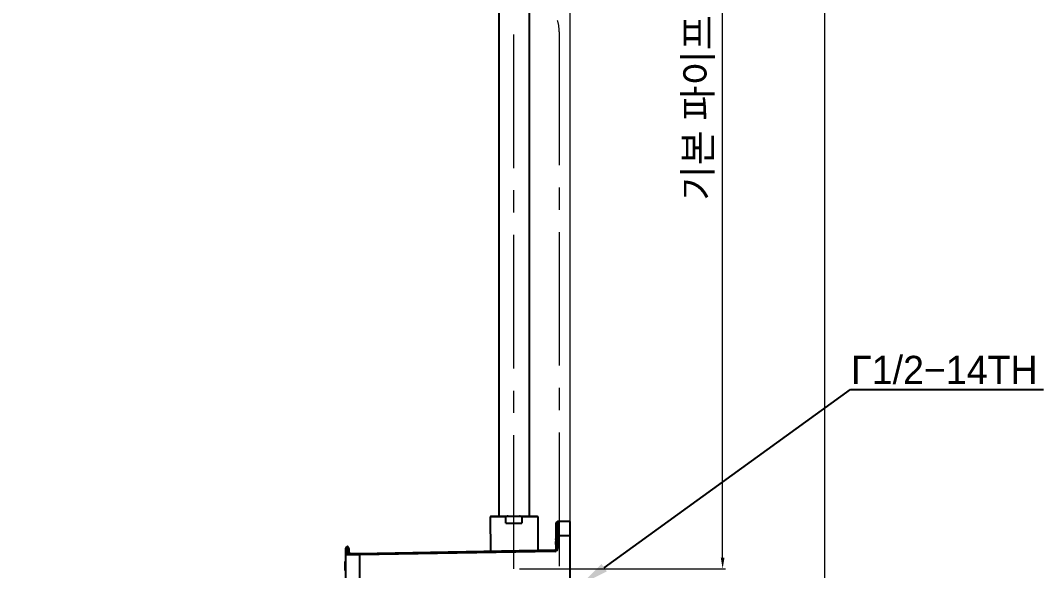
# Model space of a CAD drawing. Extents: x 4885 to 9138, y -729 to 2388.
# Drawn here: x 6989 to 7717, y 215 to 607 of the extents above; entities that cross this region are included whole.
import ezdxf
from ezdxf import colors
from ezdxf.entities.mleader import LeaderData, LeaderLine
from ezdxf.math import Vec2, Vec3

# ---------------------------------------------------------------- set-up
doc = ezdxf.new("R2010")
doc.units = 0
doc.header["$LTSCALE"] = 10
doc.header["$MEASUREMENT"] = 0
doc.header["$PDMODE"] = 3
doc.header["$PDSIZE"] = -10
doc.linetypes.add('CENTER2', pattern=[28.575, 19.05, -3.175, 3.175, -3.175])
doc.layers.get('0').update_dxf_attribs({"linetype": 'CONTINUOUS'})
doc.layers.get('DEFPOINTS').update_dxf_attribs({"linetype": 'CONTINUOUS'})
doc.layers.add('Cneter', color=1, linetype='CENTER2', lineweight=13)
doc.layers.add('치수선', color=7, linetype='CONTINUOUS', lineweight=20)
doc.styles.add('Daelim Dimension', font='NanumGothic.ttf')
doc.styles.get("Standard").update_dxf_attribs({"font": 'SYMBOL'})
doc.dimstyles.new('DEFAULT', dxfattribs={"dimscale": 2, "dimtxt": 2, "dimasz": 2, "dimexe": 0, "dimexo": 2, "dimgap": 1, "dimtad": 1, "dimdec": 1, "dimzin": 9, "dimdsep": 46, "dimtxsty": 'Daelim Dimension', "dimcen": 0.5, "dimclrd": 252, "dimclre": 252, "dimclrt": 3, "dimadec": 1, "dimazin": 0, "dimtfac": 1, "dimtdec": 1, "dimtix": 1, "dimtmove": 0, "dimatfit": 3, "dimfxl": 1, "dimtolj": 1, "dimtzin": 1, "dimlwd": 9, "dimlwe": 9, "dimarcsym": 0})

# ---------------------------------------------------------------- blocks, each defined once
blk = doc.blocks.new('*D51')
at = {"color": 5, "lineweight": 9, "ltscale": 0.5, "transparency": 16777216}
for p, q in [((7344, 1017.3), (7490.8, 1017.3)), ((7488.8, 223.84), (7488.8, 1009.3)), ((7344, 215.84), (7490.8, 215.84))]:
    blk.add_line(p, q, dxfattribs=at)
at = {"color": 5, "ltscale": 0.5, "transparency": 16777216}
for points in [[(7487.47, 1009.3), (7490.13, 1009.3), (7488.8, 1017.3)], [(7487.47, 223.84), (7490.13, 223.84), (7488.8, 215.84)]]:
    blk.add_solid(points, dxfattribs=at)
at = {"layer": 'DEFPOINTS', "color": 0, "ltscale": 0.5, "transparency": 16777216}
for p in [(7340, 1017.3), (7488.8, 1017.3), (7340, 215.84)]:
    blk.add_point(p, dxfattribs=at)
at = {"color": 7, "ltscale": 0.5, "transparency": 16777216, "insert": (7472.91, 616.57), "char_height": 20, "attachment_point": 5, "rotation": 90, "style": 'Daelim Dimension'}
blk.add_mtext('\\A1;기본 파이프 길이 : 1,000', dxfattribs=at)
blk = doc.blocks.new('*D52')
at = {"color": 5, "lineweight": 9, "ltscale": 0.5, "transparency": 16777216}
for p, q in [((6992.58, 1201.24), (7563.48, 1201.24)), ((7561.48, 1193.24), (7561.48, 202.29)), ((7411.64, 194.29), (7563.48, 194.29))]:
    blk.add_line(p, q, dxfattribs=at)
at = {"color": 5, "ltscale": 0.5, "transparency": 16777216}
for points in [[(7560.15, 1193.24), (7562.82, 1193.24), (7561.48, 1201.24)], [(7560.15, 202.29), (7562.82, 202.29), (7561.48, 194.29)]]:
    blk.add_solid(points, dxfattribs=at)
at = {"layer": 'DEFPOINTS', "color": 0, "ltscale": 0.5, "transparency": 16777216}
for p in [(6988.58, 1201.24), (7407.64, 194.29), (7561.48, 194.29)]:
    blk.add_point(p, dxfattribs=at)
at = {"color": 7, "ltscale": 0.5, "transparency": 16777216, "insert": (7545.78, 697.77), "char_height": 20, "attachment_point": 5, "rotation": 90, "style": 'Daelim Dimension'}
blk.add_mtext('\\A1;(1140~1330)', dxfattribs=at)

msp = doc.modelspace()

# ---------------------------------------------------------------- linework, layer by layer
at = {"color": 7, "linetype": 'Continuous', "lineweight": 25}
for p, q in [((7329.28, 703.47), (7329.28, 485.27)), ((7351.28, 427.39), (7351.28, 650.47)), ((7329.28, 485.27), (7329.28, 253.47)), ((7351.28, 253.47), (7351.28, 427.39)), ((7323.78, 253.47), (7323.28, 252.97)), ((7323.28, 252.97), (7323.33, 228.49)), ((7334.25, 252.97), (7323.28, 252.97)), ((7323.78, 253.47), (7335.97, 253.47)), ((7334.25, 248.47), (7334.25, 252.97)), ((7334.25, 248.47), (7345.74, 248.47)), ((7335.97, 253.47), (7344.03, 253.47)), ((7344.03, 253.47), (7356.78, 253.47)), ((7345.74, 252.97), (7345.74, 248.47)), ((7357.28, 252.97), (7345.74, 252.97)), ((7357.28, 252.97), (7356.78, 253.47)), ((7357.32, 229.08), (7357.28, 252.97)), ((7380.28, 249.69), (7371.26, 249.53)), ((7380.28, 239.69), (7380.28, 249.69)), ((7371.25, 245.69), (7371.78, 245.69)), ((7369.98, 237.11), (7369.98, 237.31)), ((7369.98, 237.11), (7370.18, 237.11)), ((7369.98, 236.91), (7369.98, 237.11)), ((7369.98, 236.71), (7369.98, 236.91)), ((7369.98, 236.91), (7370.18, 236.91)), ((7369.98, 235.12), (7369.98, 235.31)), ((7369.98, 233.25), (7369.98, 235.12)), ((7369.98, 233.24), (7369.98, 233.25)), ((7370.18, 237.51), (7370.18, 237.11)), ((7370.18, 237.51), (7370.28, 237.51)), ((7370.18, 237.11), (7370.18, 236.91)), ((7370.28, 237.11), (7370.18, 237.11)), ((7370.18, 236.91), (7370.18, 236.51)), ((7370.18, 236.91), (7370.28, 236.91)), ((7370.28, 236.51), (7370.18, 236.51)), ((7370.18, 235.51), (7370.18, 234.94)), ((7370.18, 235.51), (7370.28, 235.51)), ((7370.28, 234.94), (7370.18, 234.94)), ((7370.18, 234.94), (7370.18, 233.07)), ((7370.28, 230.29), (7370.28, 239.53)), ((7370.28, 239.53), (7371.26, 239.53)), ((7371.26, 239.53), (7380.28, 239.69)), ((7371.26, 239.53), (7371.26, 230.29)), ((7380.28, 148.9), (7380.28, 239.69)), ((7220.28, 229.52), (7220.28, 230.69)), ((7220.28, 227.46), (7220.28, 229.52)), ((7220.28, 225.71), (7220.28, 227.46)), ((7221.28, 231.69), (7221.28, 230.22)), ((7221.28, 231.69), (7221.36, 231.69)), ((7221.28, 230.22), (7221.28, 228.17)), ((7221.46, 230.22), (7221.28, 230.22)), ((7221.28, 228.17), (7221.64, 228.18)), ((7221.63, 228.28), (7221.46, 230.22)), ((7222.46, 229.6), (7222.63, 227.66)), ((7230.1, 226.86), (7369.29, 229.29)), ((7369.29, 228.29), (7230.1, 225.86)), ((7370.18, 233.07), (7370.28, 233.07)), ((7370.18, 233.04), (7370.28, 233.04)), ((7370.28, 230.29), (7371.26, 230.29)), ((7219.98, 221.15), (7220.08, 221.15)), ((7219.98, 219.86), (7220.08, 219.86)), ((7220.28, 151.67), (7220.28, 225.71)), ((7230.1, 225.86), (7230.1, 151.52)), ((7219.98, 215.5), (7219.96, 215.5)), ((7219.98, 215.27), (7219.96, 215.27)), ((7219.96, 214.82), (7219.98, 214.82)), ((7219.98, 217.23), (7220.08, 217.23)), ((7219.98, 216.42), (7219.98, 217.23)), ((7219.98, 216.42), (7220.08, 216.42)), ((7219.98, 215.87), (7220.08, 215.87)), ((7219.98, 215.86), (7219.98, 215.87)), ((7219.98, 215.87), (7220.08, 215.87)), ((7219.98, 215.87), (7219.98, 215.87)), ((7219.98, 215.87), (7220.08, 215.87)), ((7219.98, 215.87), (7219.98, 215.87)), ((7219.98, 215.87), (7220.08, 215.87)), ((7219.98, 215.87), (7219.98, 215.87)), ((7219.98, 215.87), (7220.08, 215.87)), ((7219.98, 215.87), (7219.98, 215.87)), ((7219.98, 215.87), (7220.08, 215.87)), ((7219.98, 215.87), (7219.98, 215.87)), ((7219.98, 215.87), (7220.08, 215.87)), ((7219.98, 215.87), (7219.98, 215.87)), ((7219.98, 215.87), (7220.08, 215.87)), ((7219.98, 215.87), (7219.98, 215.87)), ((7219.98, 215.86), (7220.08, 215.86)), ((7219.98, 215.85), (7219.98, 215.86)), ((7219.98, 215.86), (7220.08, 215.86)), ((7219.98, 215.86), (7219.98, 215.86)), ((7219.98, 215.86), (7220.08, 215.86)), ((7219.98, 215.86), (7219.98, 215.86)), ((7219.98, 215.86), (7220.08, 215.86)), ((7219.98, 215.86), (7219.98, 215.86)), ((7219.98, 215.86), (7220.08, 215.86)), ((7219.98, 215.86), (7219.98, 215.86)), ((7219.98, 215.86), (7220.08, 215.86)), ((7219.98, 215.86), (7219.98, 215.86)), ((7219.98, 215.86), (7220.08, 215.86)), ((7219.98, 215.86), (7219.98, 215.86)), ((7219.98, 215.85), (7220.08, 215.85)), ((7219.98, 215.84), (7219.98, 215.85)), ((7219.98, 215.85), (7220.08, 215.85)), ((7219.98, 215.85), (7219.98, 215.85)), ((7219.98, 215.85), (7220.08, 215.85)), ((7219.98, 215.85), (7219.98, 215.85)), ((7219.98, 215.85), (7220.08, 215.85)), ((7219.98, 215.85), (7219.98, 215.85)), ((7219.98, 215.85), (7220.08, 215.85)), ((7219.98, 215.85), (7219.98, 215.85)), ((7219.98, 215.84), (7220.08, 215.84)), ((7219.98, 215.83), (7219.98, 215.84)), ((7219.98, 215.84), (7220.08, 215.84)), ((7219.98, 215.84), (7219.98, 215.84)), ((7219.98, 215.84), (7220.08, 215.84)), ((7219.98, 215.84), (7219.98, 215.84)), ((7219.98, 215.84), (7220.08, 215.84)), ((7219.98, 215.84), (7219.98, 215.84)), ((7219.98, 215.83), (7220.08, 215.83)), ((7219.98, 215.82), (7219.98, 215.83)), ((7219.98, 215.83), (7220.08, 215.83)), ((7219.98, 215.83), (7219.98, 215.83)), ((7219.98, 215.83), (7220.08, 215.83)), ((7219.98, 215.83), (7219.98, 215.83)), ((7219.98, 215.83), (7220.08, 215.83)), ((7219.98, 215.83), (7219.98, 215.83)), ((7219.98, 215.82), (7220.08, 215.82)), ((7219.98, 215.81), (7219.98, 215.82)), ((7219.98, 215.82), (7220.08, 215.82)), ((7219.98, 215.82), (7219.98, 215.82)), ((7219.98, 215.82), (7220.08, 215.82)), ((7219.98, 215.82), (7219.98, 215.82)), ((7219.98, 215.81), (7220.08, 215.81)), ((7219.98, 215.8), (7219.98, 215.81)), ((7219.98, 215.81), (7220.08, 215.81)), ((7219.98, 215.81), (7219.98, 215.81)), ((7219.98, 215.81), (7220.08, 215.81)), ((7219.98, 215.81), (7219.98, 215.81)), ((7219.98, 215.8), (7220.08, 215.8)), ((7219.98, 215.79), (7219.98, 215.8)), ((7219.98, 215.8), (7220.08, 215.8)), ((7219.98, 215.8), (7219.98, 215.8)), ((7219.98, 215.8), (7220.08, 215.8)), ((7219.98, 215.8), (7219.98, 215.8)), ((7219.98, 215.79), (7220.08, 215.79)), ((7219.98, 215.78), (7219.98, 215.79)), ((7219.98, 215.79), (7220.08, 215.79)), ((7219.98, 215.79), (7219.98, 215.79)), ((7219.98, 215.79), (7220.08, 215.79)), ((7219.98, 215.79), (7219.98, 215.79)), ((7219.98, 215.78), (7220.08, 215.78)), ((7219.98, 215.77), (7219.98, 215.78)), ((7219.98, 215.78), (7220.08, 215.78)), ((7219.98, 215.78), (7219.98, 215.78)), ((7219.98, 215.77), (7220.08, 215.77)), ((7219.98, 215.76), (7219.98, 215.77)), ((7219.98, 215.77), (7220.08, 215.77)), ((7219.98, 215.77), (7219.98, 215.77)), ((7219.98, 215.77), (7220.08, 215.77)), ((7219.98, 215.77), (7219.98, 215.77)), ((7219.98, 215.76), (7220.08, 215.76)), ((7219.98, 215.75), (7219.98, 215.76)), ((7219.98, 215.76), (7220.08, 215.76)), ((7219.98, 215.76), (7219.98, 215.76)), ((7219.98, 215.75), (7220.08, 215.75)), ((7219.98, 215.74), (7219.98, 215.75)), ((7219.98, 215.75), (7220.08, 215.75)), ((7219.98, 215.75), (7219.98, 215.75)), ((7219.98, 215.75), (7220.08, 215.75)), ((7219.98, 215.75), (7219.98, 215.75)), ((7219.98, 215.74), (7220.08, 215.74)), ((7219.98, 215.73), (7219.98, 215.74)), ((7219.98, 215.74), (7220.08, 215.74)), ((7219.98, 215.74), (7219.98, 215.74)), ((7219.98, 215.73), (7220.08, 215.73)), ((7219.98, 215.72), (7219.98, 215.73)), ((7219.98, 215.73), (7220.08, 215.73)), ((7219.98, 215.73), (7219.98, 215.73)), ((7219.98, 215.71), (7219.98, 215.72)), ((7219.98, 215.72), (7220.08, 215.72)), ((7219.98, 215.72), (7220.08, 215.72)), ((7219.98, 215.72), (7219.98, 215.72)), ((7219.98, 215.27), (7219.98, 215.71)), ((7219.98, 215.71), (7220.08, 215.71)), ((7219.98, 215.27), (7220.08, 215.27)), ((7219.98, 215.27), (7220.08, 215.27)), ((7219.98, 215.27), (7219.98, 215.27)), ((7219.98, 215.26), (7219.98, 215.27)), ((7219.98, 215.26), (7220.08, 215.26)), ((7219.98, 215.26), (7220.08, 215.26)), ((7219.98, 215.26), (7219.98, 215.26)), ((7219.98, 215.25), (7219.98, 215.26)), ((7219.98, 215.25), (7220.08, 215.25)), ((7219.98, 215.25), (7220.08, 215.25)), ((7219.98, 215.25), (7219.98, 215.25)), ((7219.98, 215.25), (7220.08, 215.25)), ((7219.98, 215.25), (7219.98, 215.25)), ((7219.98, 215.24), (7219.98, 215.25)), ((7219.98, 215.24), (7220.08, 215.24)), ((7219.98, 215.24), (7220.08, 215.24)), ((7219.98, 215.24), (7219.98, 215.24)), ((7219.98, 215.23), (7219.98, 215.24)), ((7219.98, 215.23), (7220.08, 215.23)), ((7219.98, 215.23), (7220.08, 215.23)), ((7219.98, 215.23), (7219.98, 215.23)), ((7219.98, 215.22), (7219.98, 215.23)), ((7219.98, 215.22), (7220.08, 215.22)), ((7219.98, 215.22), (7220.08, 215.22)), ((7219.98, 215.22), (7219.98, 215.22)), ((7219.98, 215.22), (7220.08, 215.22)), ((7219.98, 215.22), (7219.98, 215.22)), ((7219.98, 215.21), (7219.98, 215.22)), ((7219.98, 215.21), (7220.08, 215.21)), ((7219.98, 215.21), (7220.08, 215.21)), ((7219.98, 215.21), (7219.98, 215.21)), ((7219.98, 215.2), (7219.98, 215.21)), ((7219.98, 215.2), (7220.08, 215.2)), ((7219.98, 215.2), (7220.08, 215.2)), ((7219.98, 215.2), (7219.98, 215.2)), ((7219.98, 215.2), (7220.08, 215.2)), ((7219.98, 215.2), (7219.98, 215.2)), ((7219.98, 215.19), (7219.98, 215.2)), ((7219.98, 215.19), (7220.08, 215.19)), ((7219.98, 215.19), (7220.08, 215.19)), ((7219.98, 215.19), (7219.98, 215.19)), ((7219.98, 215.19), (7220.08, 215.19)), ((7219.98, 215.19), (7219.98, 215.19)), ((7219.98, 215.18), (7219.98, 215.19)), ((7219.98, 215.18), (7220.08, 215.18)), ((7219.98, 215.18), (7220.08, 215.18)), ((7219.98, 215.18), (7219.98, 215.18)), ((7219.98, 215.17), (7219.98, 215.18)), ((7219.98, 215.17), (7220.08, 215.17)), ((7219.98, 215.17), (7220.08, 215.17)), ((7219.98, 215.17), (7219.98, 215.17)), ((7219.98, 215.17), (7220.08, 215.17)), ((7219.98, 215.17), (7219.98, 215.17)), ((7219.98, 215.17), (7220.08, 215.17)), ((7219.98, 215.17), (7219.98, 215.17)), ((7219.98, 215.16), (7219.98, 215.17)), ((7219.98, 215.16), (7220.08, 215.16)), ((7219.98, 215.16), (7220.08, 215.16)), ((7219.98, 215.16), (7219.98, 215.16)), ((7219.98, 215.16), (7220.08, 215.16)), ((7219.98, 215.16), (7219.98, 215.16)), ((7219.98, 215.15), (7219.98, 215.16)), ((7219.98, 215.15), (7220.08, 215.15)), ((7219.98, 215.15), (7220.08, 215.15)), ((7219.98, 215.15), (7219.98, 215.15)), ((7219.98, 215.15), (7220.08, 215.15)), ((7219.98, 215.15), (7219.98, 215.15)), ((7219.98, 215.15), (7220.08, 215.15)), ((7219.98, 215.15), (7219.98, 215.15)), ((7219.98, 215.14), (7219.98, 215.15)), ((7219.98, 215.14), (7220.08, 215.14)), ((7219.98, 215.14), (7220.08, 215.14)), ((7219.98, 215.14), (7219.98, 215.14)), ((7219.98, 215.14), (7220.08, 215.14)), ((7219.98, 215.14), (7219.98, 215.14)), ((7219.98, 215.14), (7220.08, 215.14)), ((7219.98, 215.14), (7219.98, 215.14)), ((7219.98, 215.13), (7219.98, 215.14)), ((7219.98, 215.13), (7220.08, 215.13)), ((7219.98, 215.13), (7220.08, 215.13)), ((7219.98, 215.13), (7219.98, 215.13)), ((7219.98, 215.13), (7220.08, 215.13)), ((7219.98, 215.13), (7219.98, 215.13)), ((7219.98, 215.13), (7220.08, 215.13)), ((7219.98, 215.13), (7219.98, 215.13)), ((7219.98, 215.13), (7220.08, 215.13)), ((7219.98, 215.13), (7219.98, 215.13)), ((7219.98, 215.13), (7220.08, 215.13)), ((7219.98, 215.13), (7219.98, 215.13)), ((7219.98, 215.12), (7219.98, 215.13)), ((7219.98, 215.12), (7220.08, 215.12)), ((7219.98, 215.12), (7220.08, 215.12)), ((7219.98, 215.12), (7219.98, 215.12)), ((7219.98, 215.12), (7220.08, 215.12)), ((7219.98, 215.12), (7219.98, 215.12)), ((7219.98, 215.12), (7220.08, 215.12)), ((7219.98, 215.12), (7219.98, 215.12)), ((7219.98, 215.12), (7220.08, 215.12)), ((7219.98, 215.12), (7219.98, 215.12)), ((7219.98, 215.12), (7220.08, 215.12)), ((7219.98, 215.12), (7219.98, 215.12)), ((7219.98, 215.12), (7220.08, 215.12)), ((7219.98, 215.12), (7219.98, 215.12)), ((7219.98, 215.12), (7220.08, 215.12)), ((7219.98, 215.12), (7219.98, 215.12)), ((7219.98, 215.12), (7220.08, 215.12)), ((7219.98, 215.12), (7219.98, 215.12)), ((7219.98, 215.12), (7220.08, 215.12)), ((7219.98, 215.12), (7219.98, 215.12)), ((7219.98, 215.12), (7220.08, 215.12)), ((7219.98, 215.12), (7219.98, 215.12)), ((7219.98, 215.12), (7220.08, 215.12)), ((7219.98, 215.12), (7219.98, 215.12)), ((7219.98, 215.12), (7220.08, 215.12)), ((7219.98, 215.12), (7219.98, 215.12)), ((7219.98, 215.12), (7220.08, 215.12)), ((7219.98, 215.12), (7219.98, 215.12)), ((7219.98, 215.12), (7220.08, 215.12)), ((7219.98, 215.12), (7219.98, 215.12)), ((7219.98, 215.12), (7220.08, 215.12)), ((7219.98, 215.12), (7219.98, 215.12)), ((7219.98, 215.12), (7220.08, 215.12)), ((7219.98, 215.12), (7219.98, 215.12)), ((7219.98, 215.11), (7219.98, 215.12)), ((7219.98, 215.11), (7220.08, 215.11)), ((7219.98, 215.11), (7220.08, 215.11)), ((7219.98, 215.11), (7219.98, 215.11)), ((7219.98, 215.11), (7220.08, 215.11)), ((7219.98, 215.11), (7219.98, 215.11)), ((7219.98, 215.11), (7220.08, 215.11)), ((7219.98, 215.11), (7219.98, 215.11)), ((7219.98, 215.11), (7220.08, 215.11)), ((7219.98, 215.11), (7219.98, 215.11)), ((7219.98, 215.11), (7220.08, 215.11)), ((7219.98, 215.11), (7219.98, 215.11)), ((7219.98, 215.11), (7220.08, 215.11)), ((7219.98, 215.11), (7219.98, 215.11)), ((7219.98, 215.11), (7220.08, 215.11)), ((7219.98, 215.11), (7219.98, 215.11)), ((7219.98, 215.1), (7219.98, 215.11)), ((7219.98, 215.1), (7220.08, 215.1)), ((7219.98, 215.1), (7220.08, 215.1)), ((7219.98, 215.1), (7219.98, 215.1)), ((7219.98, 215.1), (7220.08, 215.1)), ((7219.98, 215.1), (7219.98, 215.1)), ((7219.98, 215.1), (7220.08, 215.1)), ((7219.98, 215.1), (7219.98, 215.1)), ((7219.98, 215.1), (7220.08, 215.1)), ((7219.98, 215.1), (7219.98, 215.1)), ((7219.98, 215.09), (7219.98, 215.1)), ((7219.98, 215.09), (7220.08, 215.09)), ((7219.98, 215.09), (7220.08, 215.09)), ((7219.98, 215.09), (7219.98, 215.09)), ((7219.98, 215.09), (7220.08, 215.09)), ((7219.98, 215.09), (7219.98, 215.09)), ((7219.98, 215.09), (7220.08, 215.09)), ((7219.98, 215.09), (7219.98, 215.09)), ((7219.98, 215.08), (7219.98, 215.09)), ((7219.98, 215.08), (7220.08, 215.08)), ((7219.98, 215.08), (7220.08, 215.08)), ((7219.98, 215.08), (7219.98, 215.08)), ((7219.98, 215.08), (7220.08, 215.08)), ((7219.98, 215.08), (7219.98, 215.08)), ((7219.98, 215.08), (7220.08, 215.08)), ((7219.98, 215.08), (7219.98, 215.08)), ((7219.98, 215.07), (7219.98, 215.08)), ((7219.98, 215.07), (7220.08, 215.07)), ((7219.98, 215.07), (7220.08, 215.07)), ((7219.98, 215.07), (7219.98, 215.07)), ((7219.98, 215.07), (7220.08, 215.07)), ((7219.98, 215.07), (7219.98, 215.07)), ((7219.98, 215.06), (7219.98, 215.07)), ((7219.98, 215.06), (7220.08, 215.06)), ((7219.98, 215.06), (7220.08, 215.06)), ((7219.98, 215.06), (7219.98, 215.06)), ((7219.98, 215.06), (7220.08, 215.06)), ((7219.98, 215.06), (7219.98, 215.06)), ((7219.98, 215.05), (7219.98, 215.06)), ((7219.98, 215.05), (7220.08, 215.05)), ((7219.98, 215.05), (7220.08, 215.05)), ((7219.98, 215.05), (7219.98, 215.05)), ((7219.98, 215.05), (7220.08, 215.05)), ((7219.98, 215.05), (7219.98, 215.05)), ((7219.98, 215.04), (7219.98, 215.05)), ((7219.98, 215.04), (7220.08, 215.04)), ((7219.98, 215.04), (7220.08, 215.04)), ((7219.98, 215.04), (7219.98, 215.04)), ((7219.98, 215.04), (7220.08, 215.04)), ((7219.98, 215.04), (7219.98, 215.04)), ((7219.98, 215.03), (7219.98, 215.04)), ((7219.98, 215.03), (7220.08, 215.03)), ((7219.98, 215.03), (7220.08, 215.03)), ((7219.98, 215.03), (7219.98, 215.03)), ((7219.98, 215.02), (7219.98, 215.03)), ((7219.98, 215.02), (7220.08, 215.02)), ((7219.98, 215.02), (7220.08, 215.02)), ((7219.98, 215.02), (7219.98, 215.02)), ((7219.98, 215.02), (7220.08, 215.02)), ((7219.98, 215.02), (7219.98, 215.02)), ((7219.98, 215.01), (7219.98, 215.02)), ((7219.98, 215.01), (7220.08, 215.01)), ((7219.98, 215.01), (7220.08, 215.01)), ((7219.98, 215.01), (7219.98, 215.01)), ((7219.98, 215), (7219.98, 215.01)), ((7219.98, 215), (7220.08, 215)), ((7219.98, 215), (7220.08, 215)), ((7219.98, 215), (7219.98, 215)), ((7219.98, 215), (7220.08, 215)), ((7219.98, 215), (7219.98, 215)), ((7219.98, 214.99), (7219.98, 215)), ((7219.98, 214.99), (7220.08, 214.99)), ((7219.98, 214.99), (7220.08, 214.99)), ((7219.98, 214.99), (7219.98, 214.99)), ((7219.98, 214.98), (7219.98, 214.99)), ((7219.98, 214.98), (7220.08, 214.98)), ((7219.98, 214.98), (7220.08, 214.98)), ((7219.98, 214.98), (7219.98, 214.98)), ((7219.98, 214.97), (7219.98, 214.98)), ((7219.98, 214.97), (7220.08, 214.97)), ((7219.98, 214.97), (7220.08, 214.97)), ((7219.98, 214.97), (7219.98, 214.97)), ((7219.98, 214.96), (7219.98, 214.97)), ((7219.98, 214.96), (7220.08, 214.96)), ((7219.98, 214.96), (7220.08, 214.96)), ((7219.98, 214.96), (7219.98, 214.96)), ((7219.98, 214.62), (7219.98, 214.96)), ((7220.08, 216.42), (7220.08, 217.23)), ((7220.08, 215.86), (7220.08, 215.87)), ((7220.08, 215.87), (7220.08, 215.87)), ((7220.08, 215.87), (7220.08, 215.87)), ((7220.08, 215.87), (7220.08, 215.87)), ((7220.08, 215.87), (7220.08, 215.87)), ((7220.08, 215.87), (7220.08, 215.87)), ((7220.08, 215.87), (7220.08, 215.87)), ((7220.08, 215.87), (7220.08, 215.87)), ((7220.08, 215.85), (7220.08, 215.86)), ((7220.08, 215.86), (7220.08, 215.86)), ((7220.08, 215.86), (7220.08, 215.86)), ((7220.08, 215.86), (7220.08, 215.86)), ((7220.08, 215.86), (7220.08, 215.86)), ((7220.08, 215.86), (7220.08, 215.86)), ((7220.08, 215.86), (7220.08, 215.86)), ((7220.08, 215.84), (7220.08, 215.85)), ((7220.08, 215.85), (7220.08, 215.85)), ((7220.08, 215.85), (7220.08, 215.85)), ((7220.08, 215.85), (7220.08, 215.85)), ((7220.08, 215.85), (7220.08, 215.85)), ((7220.08, 215.83), (7220.08, 215.84)), ((7220.08, 215.84), (7220.08, 215.84)), ((7220.08, 215.84), (7220.08, 215.84)), ((7220.08, 215.84), (7220.08, 215.84)), ((7220.08, 215.82), (7220.08, 215.83)), ((7220.08, 215.83), (7220.08, 215.83)), ((7220.08, 215.83), (7220.08, 215.83)), ((7220.08, 215.83), (7220.08, 215.83)), ((7220.08, 215.81), (7220.08, 215.82)), ((7220.08, 215.82), (7220.08, 215.82)), ((7220.08, 215.82), (7220.08, 215.82)), ((7220.08, 215.8), (7220.08, 215.81)), ((7220.08, 215.81), (7220.08, 215.81)), ((7220.08, 215.81), (7220.08, 215.81)), ((7220.08, 215.79), (7220.08, 215.8)), ((7220.08, 215.8), (7220.08, 215.8)), ((7220.08, 215.8), (7220.08, 215.8)), ((7220.08, 215.78), (7220.08, 215.79)), ((7220.08, 215.79), (7220.08, 215.79)), ((7220.08, 215.79), (7220.08, 215.79)), ((7220.08, 215.77), (7220.08, 215.78)), ((7220.08, 215.78), (7220.08, 215.78)), ((7220.08, 215.76), (7220.08, 215.77)), ((7220.08, 215.77), (7220.08, 215.77)), ((7220.08, 215.77), (7220.08, 215.77)), ((7220.08, 215.75), (7220.08, 215.76)), ((7220.08, 215.76), (7220.08, 215.76)), ((7220.08, 215.74), (7220.08, 215.75)), ((7220.08, 215.75), (7220.08, 215.75)), ((7220.08, 215.75), (7220.08, 215.75)), ((7220.08, 215.73), (7220.08, 215.74)), ((7220.08, 215.74), (7220.08, 215.74)), ((7220.08, 215.72), (7220.08, 215.73)), ((7220.08, 215.73), (7220.08, 215.73)), ((7220.08, 215.71), (7220.08, 215.72)), ((7220.08, 215.72), (7220.08, 215.72)), ((7220.08, 215.27), (7220.08, 215.71)), ((7220.09, 215.5), (7220.08, 215.5)), ((7220.09, 215.27), (7220.08, 215.27)), ((7220.08, 215.27), (7220.08, 215.27)), ((7220.08, 215.26), (7220.08, 215.27)), ((7220.08, 215.26), (7220.08, 215.26)), ((7220.08, 215.25), (7220.08, 215.26)), ((7220.08, 215.25), (7220.08, 215.25)), ((7220.08, 215.25), (7220.08, 215.25)), ((7220.08, 215.24), (7220.08, 215.25)), ((7220.08, 215.24), (7220.08, 215.24)), ((7220.08, 215.23), (7220.08, 215.24)), ((7220.08, 215.23), (7220.08, 215.23)), ((7220.08, 215.22), (7220.08, 215.23)), ((7220.08, 215.22), (7220.08, 215.22)), ((7220.08, 215.22), (7220.08, 215.22)), ((7220.08, 215.21), (7220.08, 215.22)), ((7220.08, 215.21), (7220.08, 215.21)), ((7220.08, 215.2), (7220.08, 215.21)), ((7220.08, 215.2), (7220.08, 215.2)), ((7220.08, 215.2), (7220.08, 215.2)), ((7220.08, 215.19), (7220.08, 215.2)), ((7220.08, 215.19), (7220.08, 215.19)), ((7220.08, 215.19), (7220.08, 215.19)), ((7220.08, 215.18), (7220.08, 215.19)), ((7220.08, 215.18), (7220.08, 215.18)), ((7220.08, 215.17), (7220.08, 215.18)), ((7220.08, 215.17), (7220.08, 215.17)), ((7220.08, 215.17), (7220.08, 215.17)), ((7220.08, 215.17), (7220.08, 215.17)), ((7220.08, 215.16), (7220.08, 215.17)), ((7220.08, 215.16), (7220.08, 215.16)), ((7220.08, 215.16), (7220.08, 215.16)), ((7220.08, 215.15), (7220.08, 215.16)), ((7220.08, 215.15), (7220.08, 215.15)), ((7220.08, 215.15), (7220.08, 215.15)), ((7220.08, 215.15), (7220.08, 215.15)), ((7220.08, 215.14), (7220.08, 215.15)), ((7220.08, 215.14), (7220.08, 215.14)), ((7220.08, 215.14), (7220.08, 215.14)), ((7220.08, 215.14), (7220.08, 215.14)), ((7220.08, 215.13), (7220.08, 215.14)), ((7220.08, 215.13), (7220.08, 215.13)), ((7220.08, 215.13), (7220.08, 215.13)), ((7220.08, 215.13), (7220.08, 215.13)), ((7220.08, 215.13), (7220.08, 215.13)), ((7220.08, 215.13), (7220.08, 215.13)), ((7220.08, 215.12), (7220.08, 215.13)), ((7220.08, 215.12), (7220.08, 215.12)), ((7220.08, 215.12), (7220.08, 215.12)), ((7220.08, 215.12), (7220.08, 215.12)), ((7220.08, 215.12), (7220.08, 215.12)), ((7220.08, 215.12), (7220.08, 215.12)), ((7220.08, 215.12), (7220.08, 215.12)), ((7220.08, 215.12), (7220.08, 215.12)), ((7220.08, 215.12), (7220.08, 215.12)), ((7220.08, 215.12), (7220.08, 215.12)), ((7220.08, 215.12), (7220.08, 215.12)), ((7220.08, 215.12), (7220.08, 215.12)), ((7220.08, 215.12), (7220.08, 215.12)), ((7220.08, 215.12), (7220.08, 215.12)), ((7220.08, 215.12), (7220.08, 215.12)), ((7220.08, 215.12), (7220.08, 215.12)), ((7220.08, 215.12), (7220.08, 215.12)), ((7220.08, 215.11), (7220.08, 215.12)), ((7220.08, 215.11), (7220.08, 215.11)), ((7220.08, 215.11), (7220.08, 215.11)), ((7220.08, 215.11), (7220.08, 215.11)), ((7220.08, 215.11), (7220.08, 215.11)), ((7220.08, 215.11), (7220.08, 215.11)), ((7220.08, 215.11), (7220.08, 215.11)), ((7220.08, 215.11), (7220.08, 215.11)), ((7220.08, 215.1), (7220.08, 215.11)), ((7220.08, 215.1), (7220.08, 215.1)), ((7220.08, 215.1), (7220.08, 215.1)), ((7220.08, 215.1), (7220.08, 215.1)), ((7220.08, 215.1), (7220.08, 215.1)), ((7220.08, 215.09), (7220.08, 215.1)), ((7220.08, 215.09), (7220.08, 215.09)), ((7220.08, 215.09), (7220.08, 215.09)), ((7220.08, 215.09), (7220.08, 215.09)), ((7220.08, 215.08), (7220.08, 215.09)), ((7220.08, 215.08), (7220.08, 215.08)), ((7220.08, 215.08), (7220.08, 215.08)), ((7220.08, 215.08), (7220.08, 215.08)), ((7220.08, 215.07), (7220.08, 215.08)), ((7220.08, 215.07), (7220.08, 215.07)), ((7220.08, 215.07), (7220.08, 215.07)), ((7220.08, 215.06), (7220.08, 215.07)), ((7220.08, 215.06), (7220.08, 215.06)), ((7220.08, 215.06), (7220.08, 215.06)), ((7220.08, 215.05), (7220.08, 215.06)), ((7220.08, 215.05), (7220.08, 215.05)), ((7220.08, 215.05), (7220.08, 215.05)), ((7220.08, 215.04), (7220.08, 215.05)), ((7220.08, 215.04), (7220.08, 215.04)), ((7220.08, 215.04), (7220.08, 215.04)), ((7220.08, 215.03), (7220.08, 215.04)), ((7220.08, 215.03), (7220.08, 215.03)), ((7220.08, 215.02), (7220.08, 215.03)), ((7220.08, 215.02), (7220.08, 215.02)), ((7220.08, 215.02), (7220.08, 215.02)), ((7220.08, 215.01), (7220.08, 215.02)), ((7220.08, 215.01), (7220.08, 215.01)), ((7220.08, 215), (7220.08, 215.01)), ((7220.08, 215), (7220.08, 215)), ((7220.08, 215), (7220.08, 215)), ((7220.08, 214.99), (7220.08, 215)), ((7220.08, 214.99), (7220.08, 214.99)), ((7220.08, 214.98), (7220.08, 214.99)), ((7220.08, 214.98), (7220.08, 214.98)), ((7220.08, 214.97), (7220.08, 214.98)), ((7220.08, 214.97), (7220.08, 214.97)), ((7220.08, 214.96), (7220.08, 214.97)), ((7220.08, 214.96), (7220.08, 214.96)), ((7220.08, 214.62), (7220.08, 214.96)), ((7220.08, 214.82), (7220.09, 214.82))]:
    msp.add_line(p, q, dxfattribs=at)
at = {"color": 8, "linetype": 'Continuous', "lineweight": 25}
msp.add_line((7370.18, 233.07), (7370.18, 233.04), dxfattribs=at)
at = {"color": 7, "linetype": 'Continuous', "lineweight": 25, "flags": 128}
for points in [[(7221.26, 226.71), (7221.07, 226.68), (7220.89, 226.63)], [(7222.36, 230.78), (7222.32, 230.96), (7222.26, 231.13)], [(7222.36, 230.78), (7222.36, 230.7), (7222.38, 230.47), (7222.41, 230.1), (7222.46, 229.6)]]:
    msp.add_lwpolyline(points, dxfattribs=at)
at = {"color": 7, "linetype": 'Continuous', "lineweight": 25}
for centre, radius, start, end in [((7371.28, 248.53), 1, 91, 180), ((7370.18, 237.31), 0.2, 90, 180), ((7370.18, 236.71), 0.2, 180, 270), ((7370.18, 235.31), 0.2, 90, 180), ((7370.17, 235.13), 0.19, 183.36797, 273.01131), ((7370.17, 233.26), 0.19, 183.3679, 273.01139), ((7370.18, 233.24), 0.2, 180, 270), ((7221.28, 230.69), 1, 90, 180), ((7221.15, 229.34), 0.893, 81.95007, 168.5786), ((7221.15, 227.29), 0.893, 81.95008, 168.5786), ((7221.28, 225.71), 1, 130.95124, 180), ((7221.36, 230.69), 1, 65.7229, 90), ((7221.62, 229.37), 0.871, 15.79064, 100.42016), ((7221.79, 227.42), 0.871, 15.79101, 100.41978), ((7223.62, 228.45), 2, 185, 187.94966), ((7221.82, 227.34), 0.858, 18.42104, 101.83951), ((7223.62, 227.75), 1, 185, 187.94966), ((7244.42, 226.36), 14.33, 178.00095, 181.99905), ((7383.62, 228.79), 14.34, 178.00159, 181.99841), ((7369.26, 230.29), 2, 271, 0)]:
    msp.add_arc(centre, radius, start, end, dxfattribs=at)
for points, knots in [([(7335.97, 253.47), (7335.64, 253.39), (7335.07, 253.24), (7334.5, 253.05), (7334.25, 252.97)], [0, 0, 0, 0, 0.560149, 1, 1, 1, 1]), ([(7345.74, 252.97), (7345.42, 253.08), (7344.86, 253.26), (7344.28, 253.41), (7344.03, 253.47)], [0, 0, 0, 0, 0.559103, 1, 1, 1, 1]), ([(7370.28, 239.53), (7370.28, 240.71), (7370.28, 243.07), (7370.28, 246.04), (7370.28, 248.13), (7370.28, 248.4), (7370.28, 248.53)], [0, 0, 0, 0, 0.25001, 0.5, 0.74999, 1, 1, 1, 1]), ([(7371.26, 249.53), (7371.26, 249.48), (7371.25, 249.37), (7371.25, 248.54), (7371.25, 247.34), (7371.25, 246.23), (7371.25, 245.69)], [0, 0, 0, 0, 0.259868, 0.513156, 0.759867, 1, 1, 1, 1]), ([(7371.25, 245.69), (7371.25, 244.78), (7371.25, 242.91), (7371.26, 240.68), (7371.26, 239.53)], [0, 0, 0, 0, 0.486536, 1, 1, 1, 1]), ([(7220.9, 226.63), (7220.81, 226.58), (7220.63, 226.49), (7220.47, 226.25), (7220.4, 225.98), (7220.45, 225.8), (7220.47, 225.71)], [0, 0, 0, 0, 0.246495, 0.498124, 0.750574, 1, 1, 1, 1]), ([(7221.26, 226.71), (7221.39, 226.71), (7221.66, 226.71), (7223.69, 226.75), (7226.61, 226.8), (7228.94, 226.84), (7230.1, 226.86)], [0, 0, 0, 0, 0.249983, 0.499975, 0.749982, 1, 1, 1, 1]), ([(7221.46, 230.22), (7221.45, 230.45), (7221.42, 230.89), (7221.37, 231.51), (7221.36, 231.62), (7221.36, 231.69)], [0, 0, 0, 0, 0.260955, 0.514957, 1, 1, 1, 1]), ([(7222.26, 231.12), (7222.21, 231.2), (7222.12, 231.37), (7221.89, 231.55), (7221.63, 231.66), (7221.45, 231.66), (7221.36, 231.66)], [0, 0, 0, 0, 0.251937, 0.508587, 0.760595, 1, 1, 1, 1]), ([(7223.64, 226.75), (7223.22, 226.8), (7222.6, 226.89), (7221.88, 227.47), (7221.72, 227.94), (7221.64, 228.18)], [0, 0, 0, 0, 0.499546, 0.750229, 1, 1, 1, 1]), ([(7222.63, 227.61), (7222.75, 227.34), (7222.99, 226.82), (7223.42, 226.77), (7223.64, 226.75)], [0, 0, 0, 0, 0.499425, 1, 1, 1, 1]), ([(7369.29, 229.29), (7369.42, 229.31), (7369.68, 229.34), (7370.01, 229.57), (7370.23, 229.9), (7370.26, 230.16), (7370.28, 230.29)], [0, 0, 0, 0, 0.25, 0.5, 0.75, 1, 1, 1, 1]), ([(7219.98, 219.86), (7219.98, 220.08), (7219.98, 220.51), (7219.98, 220.98), (7219.98, 221.08), (7219.98, 221.15)], [0, 0, 0, 0, 0.2936259, 0.5726162, 1, 1, 1, 1]), ([(7219.98, 217.23), (7219.98, 217.8), (7219.98, 218.76), (7219.98, 219.54), (7219.98, 219.86)], [0, 0, 0, 0, 0.588254, 1, 1, 1, 1]), ([(7220.08, 219.86), (7220.08, 220.08), (7220.08, 220.51), (7220.08, 220.98), (7220.08, 221.08), (7220.08, 221.15)], [0, 0, 0, 0, 0.2936259, 0.5726162, 1, 1, 1, 1]), ([(7220.08, 217.23), (7220.08, 217.8), (7220.08, 218.76), (7220.08, 219.54), (7220.08, 219.86)], [0, 0, 0, 0, 0.588254, 1, 1, 1, 1]), ([(7230.1, 225.86), (7229.31, 225.85), (7227.76, 225.82), (7225.63, 225.79), (7223.85, 225.77), (7222.44, 225.74), (7221.41, 225.73), (7220.51, 225.71), (7220.37, 225.71), (7220.28, 225.71)], [0, 0, 0, 0, 0.154007, 0.2997582, 0.4372487, 0.5664718, 0.6874237, 0.8000987, 1, 1, 1, 1]), ([(7219.98, 215.91), (7219.98, 215.93), (7219.98, 216.1), (7219.98, 216.28), (7219.98, 216.42)], [0, 0, 0, 0, 0.152992, 1, 1, 1, 1]), ([(7220.08, 215.91), (7220.08, 215.93), (7220.08, 216.1), (7220.08, 216.28), (7220.08, 216.42)], [0, 0, 0, 0, 0.152992, 1, 1, 1, 1])]:
    msp.add_open_spline(points, degree=3, knots=knots, dxfattribs=at)
at = {"color": 8, "linetype": 'Continuous', "lineweight": 25}
msp.add_open_spline([(7221.28, 228.17), (7221.28, 227.95), (7221.27, 227.51), (7221.27, 227.06), (7221.27, 226.79), (7221.26, 226.76), (7221.26, 226.74)], degree=3, knots=[0, 0, 0, 0, 0.276852, 0.553703, 0.830556, 1, 1, 1, 1], dxfattribs=at)
at = {"layer": 'Cneter', "lineweight": 5, "ltscale": 0.5}
for p, q in [((7340, 215.84), (7340, 1132.99)), ((7372.35, 598.83), (7372.35, 54.38))]:
    msp.add_line(p, q, dxfattribs=at)
msp.add_arc((7342.35, 598.83), 30, 0, 15.47516, dxfattribs=at)
at = {"layer": '치수선'}
msp.add_line((7380.28, -405.37), (7380.28, 1237.83), dxfattribs=at)

# ---------------------------------------------------------------- dimensions: what is measured, and where the dimension line sits
at = {"color": 5, "ltscale": 0.5}
for base, p1, p2, text, picture, middle in [((7561.48, 194.29), (6988.58, 1201.24), (7407.64, 194.29), '(1140~1330)', '*D52', (7545.78, 697.77)), ((7488.8, 1017.3), (7340, 215.84), (7340, 1017.3), '기본 파이프 길이 : 1,000', '*D51', (7472.91, 616.57))]:
    dim = msp.add_linear_dim(base=base, p1=p1, p2=p2, angle=90, text=text, dimstyle='DEFAULT', override={"dimtxt": 10, "dimasz": 4, "dimexe": 1, "dimdec": 0, "dimclrd": 5, "dimclre": 5, "dimclrt": 7}, dxfattribs=at)
    dim.commit()
    dim.dimension.update_dxf_attribs({"geometry": picture, "text_midpoint": middle})

# ---------------------------------------------------------------- leaders
at = {"ltscale": 0.5}
ml = msp.add_multileader_mtext('Standard', dxfattribs=at)
ml.set_content('G1/2-14TH', color=256)
ml.set_leader_properties(color=5)
ml.build(insert=Vec2(0, 0))
ml.multileader.update_dxf_attribs({"text_left_attachment_type": 6, "text_right_attachment_type": 6, "dogleg_length": 0.36, "arrow_head_size": 20})
ctx = ml.context
ctx.base_point, ctx.char_height, ctx.arrow_head_size, ctx.landing_gap_size, ctx.plane_origin = Vec3(7580.23, 343.71), 20, 20, 0.09, Vec3(7388.2, 204.94)
ctx.left_attachment, ctx.right_attachment = 6, 6
notes = []
notes.append((ctx, [(0, (1, 1, 0), (7579.87, 343.71), (1, 0), 0.36, [(0, [(7388.2, 204.94)], 0, [])])]))
ctx.mtext.insert, ctx.mtext.flow_direction = Vec3(7580.32, 367.71), 5
for ctx, leaders in notes:
    for number, flags, end, landing, length, lines in leaders:
        leader = LeaderData()
        leader.index, (leader.has_last_leader_line, leader.has_dogleg_vector, leader.attachment_direction) = number, flags
        leader.last_leader_point, leader.dogleg_vector, leader.dogleg_length = Vec3(end), Vec3(landing), length
        for number, points, colour, breaks in lines:
            line = LeaderLine()
            line.index, line.vertices, line.color, line.breaks = number, Vec3.list(points), colors.encode_raw_color(colour), breaks
            leader.lines.append(line)
        ctx.leaders.append(leader)

doc.saveas('drawing.dxf')
